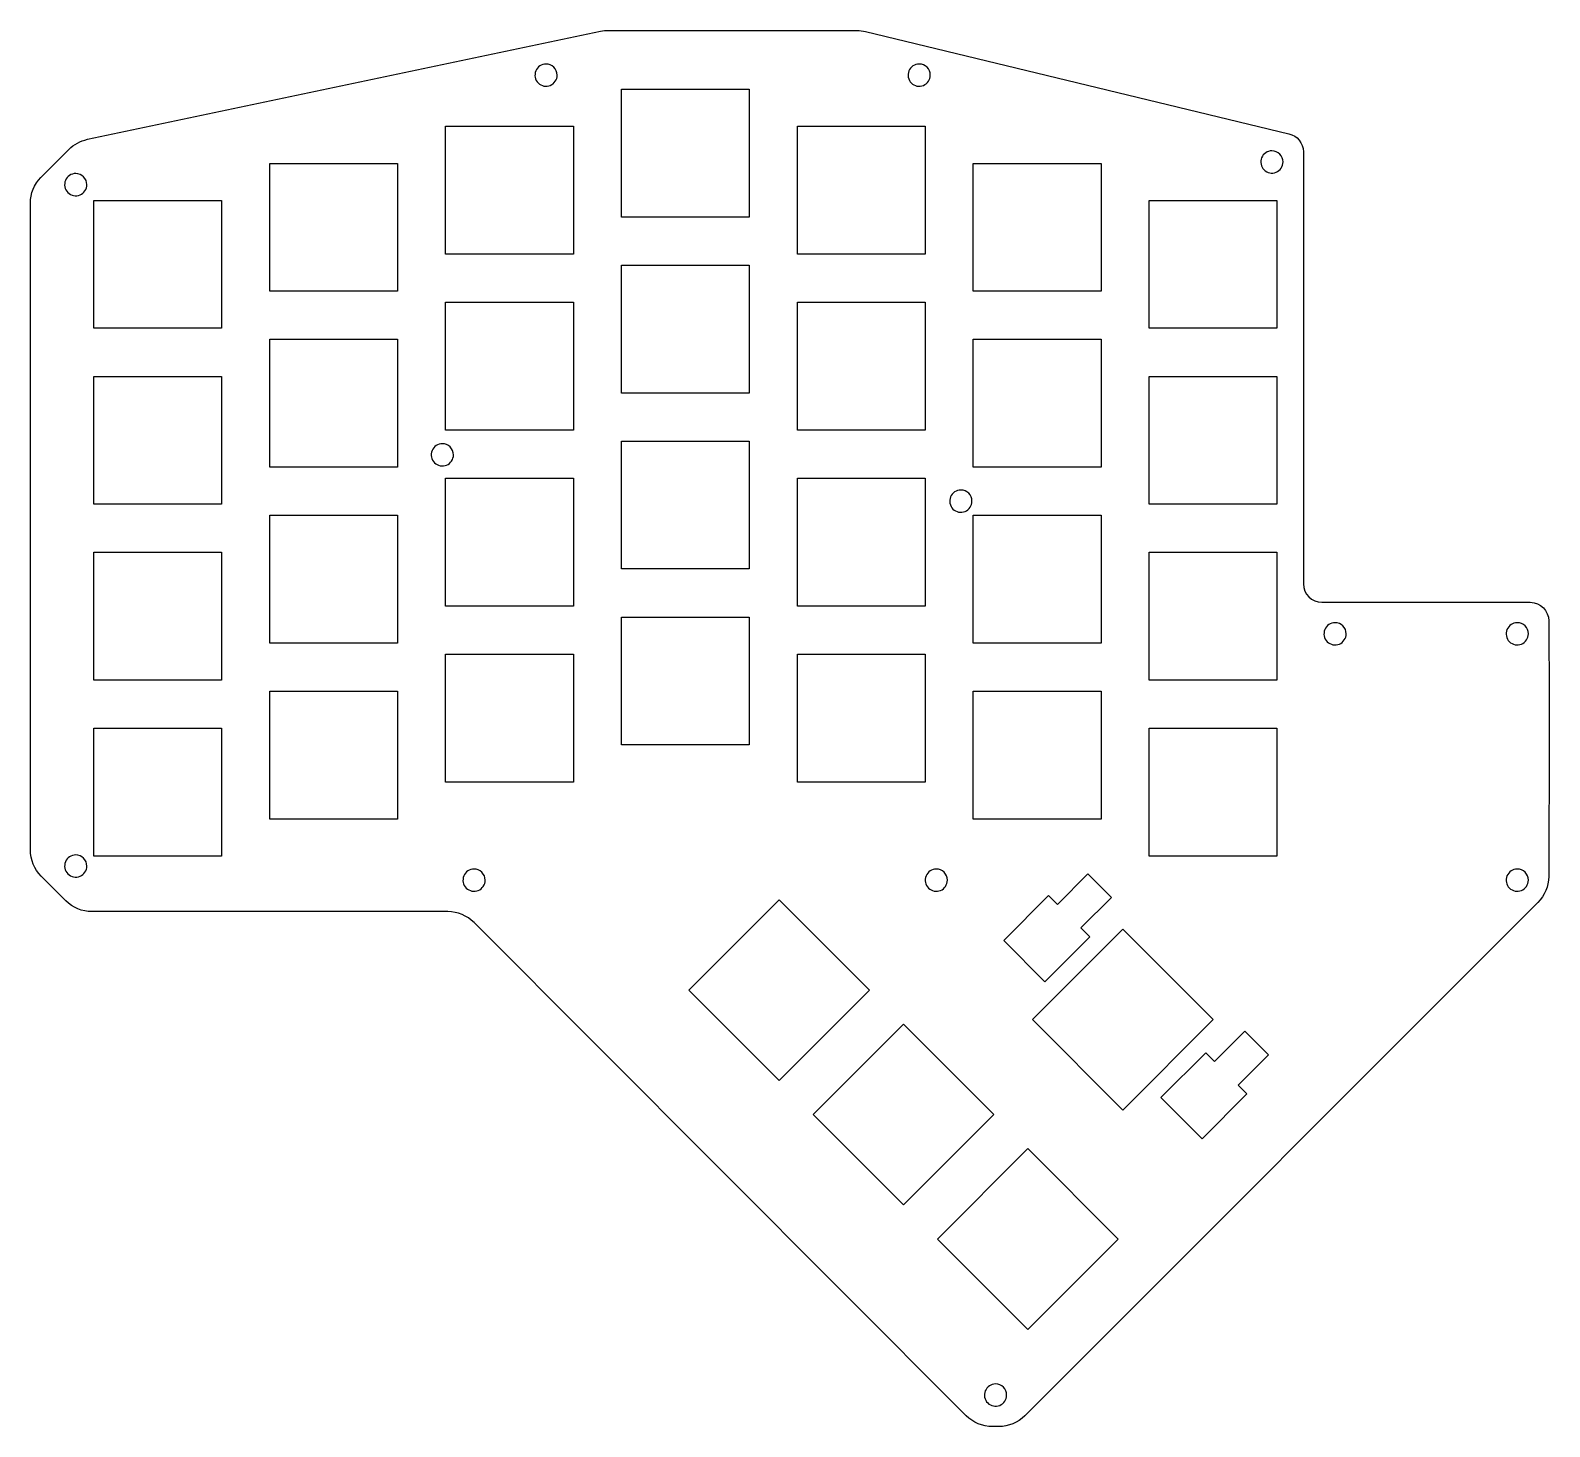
# Model space of a CAD drawing. Header units: millimetres. Extents: x 0 to 164, y 0 to 151.
import ezdxf

# ---------------------------------------------------------------- set-up
doc = ezdxf.new("R2010")
doc.units = ezdxf.units.MM
doc.layers.add('Layer_1', color=7, linetype='CONTINUOUS')

msp = doc.modelspace()

# ---------------------------------------------------------------- linework, layer by layer
at = {"layer": 'Layer_1', "color": 7}
for points in [[(6.163028, 138.995092), (61.591824, 150.664981)], [(62.415913, 150.75), (89.272884, 150.75)], [(90.211979, 150.638875), (135.94075, 139.594541)], [(1.137003, 134.886995), (1.17087, 134.921915), (4.158898, 137.909943)], [(137.50007, 137.643953), (137.50007, 91.000029)], [(0, 62.257108), (0, 132.094053)], [(139.49997, 89.000132), (162.00014, 89.000132)], [(139.49997, 89.000132), (162.00014, 89.000132)], [(3.827992, 56.772119), (1.170869, 59.428888)], [(162.82811, 56.579149), (107.42083, 1.17187)], [(45.093113, 55.599838), (6.655858, 55.599838)], [(101.07789, 1.17187), (47.920979, 54.428969)], [(104.59296, -0.00006), (103.90611, -0.00006)]]:
    msp.add_lwpolyline(points, dxfattribs=at)
for points in [[(55.699913, 147.124869)], [(96.000015, 147.124869)], [(63.849996, 130.600026), (63.849996, 144.399996), (77.649966, 144.399996), (77.649966, 130.600026)], [(44.850078, 126.599876), (44.850078, 140.399846), (58.650048, 140.399846), (58.650048, 126.599876)], [(82.849913, 126.599876), (82.849913, 140.399846), (96.650236, 140.399846), (96.650236, 126.599876)], [(25.850161, 122.600079), (25.850161, 136.400049), (39.650131, 136.400049), (39.650131, 122.600079)], [(101.850184, 122.600079), (101.850184, 136.400049), (115.650153, 136.400049), (115.650153, 122.600079)], [(134.10002, 137.749976)], [(4.899916, 135.300115)], [(6.84989, 118.59993), (6.84989, 132.3999), (20.64986, 132.3999), (20.64986, 118.59993)], [(120.850101, 118.59993), (120.850101, 132.3999), (134.650071, 132.3999), (134.650071, 118.59993)], [(63.849996, 111.600109), (63.849996, 125.400078), (77.649966, 125.400078), (77.649966, 111.600109)], [(44.850078, 107.599959), (44.850078, 121.399929), (58.650048, 121.399929), (58.650048, 107.599959)], [(82.849913, 107.599959), (82.849913, 121.399929), (96.650236, 121.399929), (96.650236, 107.599959)], [(25.850161, 103.599809), (25.850161, 117.400132), (39.650131, 117.400132), (39.650131, 103.599809)], [(101.850184, 103.599809), (101.850184, 117.400132), (115.650153, 117.400132), (115.650153, 103.599809)], [(6.84989, 99.600012), (6.84989, 113.399982), (20.64986, 113.399982), (20.64986, 99.600012)], [(120.850101, 99.600012), (120.850101, 113.399982), (134.650071, 113.399982), (134.650071, 99.600012)], [(44.499931, 106.125037)], [(63.849996, 92.599838), (63.849996, 106.399808), (77.649966, 106.399808), (77.649966, 92.599838)], [(44.850078, 88.600041), (44.850078, 102.400011), (58.650048, 102.400011), (58.650048, 88.600041)], [(82.849913, 88.600041), (82.849913, 102.400011), (96.650236, 102.400011), (96.650236, 88.600041)], [(100.49987, 101.125121)], [(25.850161, 84.599892), (25.850161, 98.399861), (39.650131, 98.399861), (39.650131, 84.599892)], [(101.850184, 84.599892), (101.850184, 98.399861), (115.650153, 98.399861), (115.650153, 84.599892)], [(6.84989, 80.600095), (6.84989, 94.400065), (20.64986, 94.400065), (20.64986, 80.600095)], [(120.850101, 80.600095), (120.850101, 94.400065), (134.650071, 94.400065), (134.650071, 80.600095)], [(63.849996, 73.599921), (63.849996, 87.399891), (77.649966, 87.399891), (77.649966, 73.599921)], [(140.92503, 86.799869)], [(160.60016, 86.799869)], [(44.850078, 69.600124), (44.850078, 83.400094), (58.650048, 83.400094), (58.650048, 69.600124)], [(82.849913, 69.600124), (82.849913, 83.400094), (96.650236, 83.400094), (96.650236, 69.600124)], [(25.850161, 65.599974), (25.850161, 79.399944), (39.650131, 79.399944), (39.650131, 65.599974)], [(101.850184, 65.599974), (101.850184, 79.399944), (115.650153, 79.399944), (115.650153, 65.599974)], [(6.84989, 61.599824), (6.84989, 75.399794), (20.64986, 75.399794), (20.64986, 61.599824)], [(120.850101, 61.599824), (120.850101, 75.399794), (134.650071, 75.399794), (134.650071, 61.599824)], [(4.899916, 61.725139)], [(47.925049, 60.200076)], [(97.849983, 60.200076)], [(109.589075, 48.039038), (105.134194, 52.493919), (109.978189, 57.336855), (110.9321, 56.382943), (114.219991, 59.670834), (116.76599, 57.124835), (113.477041, 53.838003), (114.433069, 52.883033)], [(160.60016, 60.200076)], [(90.638193, 47.12111), (80.878943, 37.361859), (71.121103, 47.12111), (80.878943, 56.878949)], [(127.761022, 43.939052), (118.003183, 34.18086), (108.24499, 43.939052), (118.003183, 53.696892)], [(104.073038, 33.685912), (94.315198, 23.927015), (84.555948, 33.685912), (94.315198, 43.444105)], [(126.559107, 31.069005), (122.104227, 35.523886), (126.948222, 40.366822), (127.902133, 39.41291), (131.190024, 42.700801), (133.736023, 40.154803), (130.447074, 36.86797), (131.403102, 35.913)], [(117.508235, 20.250009), (107.750043, 10.491817), (97.991145, 20.250009), (107.750043, 30.008907)], [(104.24989, 4.60001)]]:
    msp.add_lwpolyline(points, close=True, dxfattribs=at)
for points in [[(61.591824, 150.664981), (61.862686, 150.725758), (62.13918, 150.744289), (62.415913, 150.75)], [(89.272884, 150.75), (89.590275, 150.756), (89.902963, 150.705376), (90.211979, 150.638875)], [(54.591258, 146.384089), (54.40552, 145.93568), (54.508187, 145.419539), (54.851385, 145.076341)], [(55.699913, 147.124869), (55.214558, 147.124869), (54.776995, 146.832498), (54.591258, 146.384089)], [(56.548441, 146.773397), (56.323397, 146.998441), (56.018173, 147.124869), (55.699913, 147.124869)], [(56.899913, 145.924869), (56.899913, 146.243129), (56.773485, 146.548354), (56.548441, 146.773397)], [(94.89136, 146.384089), (94.705622, 145.93568), (94.808289, 145.419539), (95.151487, 145.076341)], [(96.000015, 147.124869), (95.51466, 147.124869), (95.077097, 146.832498), (94.89136, 146.384089)], [(96.848543, 146.773397), (96.623499, 146.998441), (96.318275, 147.124869), (96.000015, 147.124869)], [(97.200015, 145.924869), (97.200015, 146.243129), (97.073587, 146.548354), (96.848543, 146.773397)], [(54.851385, 145.076341), (55.194582, 144.733143), (55.710724, 144.630476), (56.159133, 144.816214)], [(56.159133, 144.816214), (56.607542, 145.001951), (56.899913, 145.439514), (56.899913, 145.924869)], [(95.151487, 145.076341), (95.494684, 144.733143), (96.010826, 144.630476), (96.459235, 144.816214)], [(96.459235, 144.816214), (96.907644, 145.001951), (97.200015, 145.439514), (97.200015, 145.924869)], [(135.94075, 139.594541), (136.83779, 139.405982), (137.50008, 138.589581), (137.50008, 137.643953)], [(4.158898, 137.909943), (4.707475, 138.466354), (5.412584, 138.81971), (6.163028, 138.995092)], [(132.991365, 137.009196), (132.805627, 136.560787), (132.908294, 136.044645), (133.251492, 135.701448)], [(134.10002, 137.749976), (133.614665, 137.749976), (133.177102, 137.457605), (132.991365, 137.009196)], [(134.948548, 137.398504), (134.723504, 137.623548), (134.41828, 137.749976), (134.10002, 137.749976)], [(134.55924, 135.441321), (135.007649, 135.627058), (135.30002, 136.064621), (135.30002, 136.549976)], [(135.30002, 136.549976), (135.30002, 136.868236), (135.173592, 137.17346), (134.948548, 137.398504)], [(0, 132.094053), (0, 133.142104), (0.414274, 134.145539), (1.137003, 134.886995)], [(4.899916, 135.300115), (4.414561, 135.300115), (3.976997, 135.007744), (3.79126, 134.559335)], [(5.748444, 134.948643), (5.5234, 135.173687), (5.218175, 135.300115), (4.899916, 135.300115)], [(6.099916, 134.100115), (6.099916, 134.418375), (5.973487, 134.723599), (5.748444, 134.948643)], [(133.251492, 135.701448), (133.594689, 135.35825), (134.110831, 135.255583), (134.55924, 135.441321)], [(3.79126, 134.559335), (3.605523, 134.110926), (3.70819, 133.594784), (4.051388, 133.251587)], [(4.051388, 133.251587), (4.394585, 132.908389), (4.910727, 132.805722), (5.359136, 132.99146)], [(5.359136, 132.99146), (5.807545, 133.177197), (6.099916, 133.61476), (6.099916, 134.100115)], [(43.391276, 105.384257), (43.205538, 104.935848), (43.308205, 104.419706), (43.651403, 104.076509)], [(44.499931, 106.125037), (44.014576, 106.125037), (43.577013, 105.832666), (43.391276, 105.384257)], [(45.348459, 105.773565), (45.123415, 105.998609), (44.818191, 106.125037), (44.499931, 106.125037)], [(45.699931, 104.925037), (45.699931, 105.243297), (45.573503, 105.548521), (45.348459, 105.773565)], [(43.651403, 104.076509), (43.9946, 103.733311), (44.510742, 103.630644), (44.959151, 103.816382)], [(44.959151, 103.816382), (45.40756, 104.002119), (45.699931, 104.439682), (45.699931, 104.925037)], [(99.391215, 100.384341), (99.205477, 99.935932), (99.308144, 99.41979), (99.651342, 99.076593)], [(100.49987, 101.125121), (100.014515, 101.125121), (99.576952, 100.83275), (99.391215, 100.384341)], [(101.348398, 100.773649), (101.123354, 100.998693), (100.81813, 101.125121), (100.49987, 101.125121)], [(101.69987, 99.925121), (101.69987, 100.243381), (101.573442, 100.548605), (101.348398, 100.773649)], [(99.651342, 99.076593), (99.994539, 98.733395), (100.510681, 98.630728), (100.95909, 98.816466)], [(100.95909, 98.816466), (101.407499, 99.002203), (101.69987, 99.439766), (101.69987, 99.925121)], [(137.50007, 91.000029), (137.50007, 89.872809), (138.40255, 89.000132), (139.49997, 89.000132)], [(162.00014, 89.000132), (163.13201, 89.000132), (164.00004, 88.096742), (164.00004, 86.999882)], [(164.00004, 86.999882), (164.09714, 77.802771), (164.00004, 59.407016), (164.00004, 59.407016)], [(139.816375, 86.059089), (139.630637, 85.61068), (139.733304, 85.094538), (140.076502, 84.751341)], [(140.92503, 86.799869), (140.439675, 86.799869), (140.002112, 86.507498), (139.816375, 86.059089)], [(141.773558, 86.448397), (141.548514, 86.673441), (141.24329, 86.799869), (140.92503, 86.799869)], [(141.38425, 84.491214), (141.832659, 84.676951), (142.12503, 85.114514), (142.12503, 85.599869)], [(142.12503, 85.599869), (142.12503, 85.918129), (141.998602, 86.223353), (141.773558, 86.448397)], [(159.491505, 86.059089), (159.305767, 85.61068), (159.408434, 85.094538), (159.751632, 84.751341)], [(160.60016, 86.799869), (160.114805, 86.799869), (159.677242, 86.507498), (159.491505, 86.059089)], [(161.448688, 86.448397), (161.223644, 86.673441), (160.91842, 86.799869), (160.60016, 86.799869)], [(161.05938, 84.491214), (161.507789, 84.676951), (161.80016, 85.114514), (161.80016, 85.599869)], [(161.80016, 85.599869), (161.80016, 85.918129), (161.673732, 86.223353), (161.448688, 86.448397)], [(140.076502, 84.751341), (140.419699, 84.408143), (140.935841, 84.305476), (141.38425, 84.491214)], [(159.751632, 84.751341), (160.094829, 84.408143), (160.610971, 84.305476), (161.05938, 84.491214)], [(1.170869, 59.428888), (0.415312, 60.184383), (0.020528, 61.196365), (0, 62.257108)], [(3.79126, 60.984359), (3.605523, 60.53595), (3.70819, 60.019808), (4.051388, 59.676611)], [(4.899916, 61.725139), (4.414561, 61.725139), (3.976997, 61.432768), (3.79126, 60.984359)], [(5.748444, 61.373667), (5.5234, 61.598711), (5.218175, 61.725139), (4.899916, 61.725139)], [(6.099916, 60.525139), (6.099916, 60.843399), (5.973487, 61.148623), (5.748444, 61.373667)], [(4.051388, 59.676611), (4.394585, 59.333413), (4.910727, 59.230746), (5.359136, 59.416484)], [(5.359136, 59.416484), (5.807545, 59.602221), (6.099916, 60.039784), (6.099916, 60.525139)], [(46.816394, 59.459296), (46.630656, 59.010887), (46.733323, 58.494745), (47.076521, 58.151548)], [(47.925049, 60.200076), (47.439694, 60.200076), (47.002131, 59.907705), (46.816394, 59.459296)], [(48.773577, 59.848604), (48.548533, 60.073648), (48.243309, 60.200076), (47.925049, 60.200076)], [(49.125049, 59.000076), (49.125049, 59.318336), (48.998621, 59.62356), (48.773577, 59.848604)], [(96.741328, 59.459296), (96.55559, 59.010887), (96.658257, 58.494745), (97.001455, 58.151548)], [(97.849983, 60.200076), (97.364628, 60.200076), (96.927065, 59.907705), (96.741328, 59.459296)], [(98.698511, 59.848604), (98.473467, 60.073648), (98.168243, 60.200076), (97.849983, 60.200076)], [(99.049983, 59.000076), (99.049983, 59.318336), (98.923555, 59.62356), (98.698511, 59.848604)], [(159.491505, 59.459296), (159.305767, 59.010887), (159.408434, 58.494745), (159.751632, 58.151548)], [(160.60016, 60.200076), (160.114805, 60.200076), (159.677242, 59.907705), (159.491505, 59.459296)], [(161.448688, 59.848604), (161.223644, 60.073648), (160.91842, 60.200076), (160.60016, 60.200076)], [(161.80016, 59.000076), (161.80016, 59.318336), (161.673732, 59.62356), (161.448688, 59.848604)], [(164.00004, 59.407016), (164.00204, 58.335958), (163.55935, 57.347834), (162.82811, 56.579149)], [(47.076521, 58.151548), (47.419718, 57.80835), (47.93586, 57.705683), (48.384269, 57.891421)], [(48.384269, 57.891421), (48.832678, 58.077158), (49.125049, 58.514721), (49.125049, 59.000076)], [(97.001455, 58.151548), (97.344652, 57.80835), (97.860794, 57.705683), (98.309203, 57.891421)], [(98.309203, 57.891421), (98.757612, 58.077158), (99.049983, 58.514721), (99.049983, 59.000076)], [(159.751632, 58.151548), (160.094829, 57.80835), (160.610971, 57.705683), (161.05938, 57.891421)], [(161.05938, 57.891421), (161.507789, 58.077158), (161.80016, 58.514721), (161.80016, 59.000076)], [(6.655858, 55.599838), (5.584389, 55.598438), (4.597014, 56.040468), (3.827992, 56.772119)], [(47.920979, 54.428969), (47.166663, 55.185148), (46.153136, 55.57949), (45.093113, 55.599838)], [(103.141235, 3.85923), (102.955497, 3.410821), (103.058164, 2.894679), (103.401362, 2.551482)], [(104.24989, 4.60001), (103.764535, 4.60001), (103.326972, 4.307639), (103.141235, 3.85923)], [(105.098418, 4.248538), (104.873374, 4.473582), (104.56815, 4.60001), (104.24989, 4.60001)], [(104.70911, 2.291355), (105.157519, 2.477092), (105.44989, 2.914655), (105.44989, 3.40001)], [(105.44989, 3.40001), (105.44989, 3.71827), (105.323462, 4.023494), (105.098418, 4.248538)], [(103.401362, 2.551482), (103.744559, 2.208284), (104.260701, 2.105617), (104.70911, 2.291355)], [(103.90611, -0.00006), (102.8343, -0.00206), (101.84767, 0.44145), (101.07789, 1.17187)], [(107.42083, 1.17187), (106.6654, 0.41311), (105.6536, 0.02635), (104.59296, -0.00006)]]:
    msp.add_open_spline(points, degree=3, dxfattribs=at)

doc.saveas('drawing.dxf')
